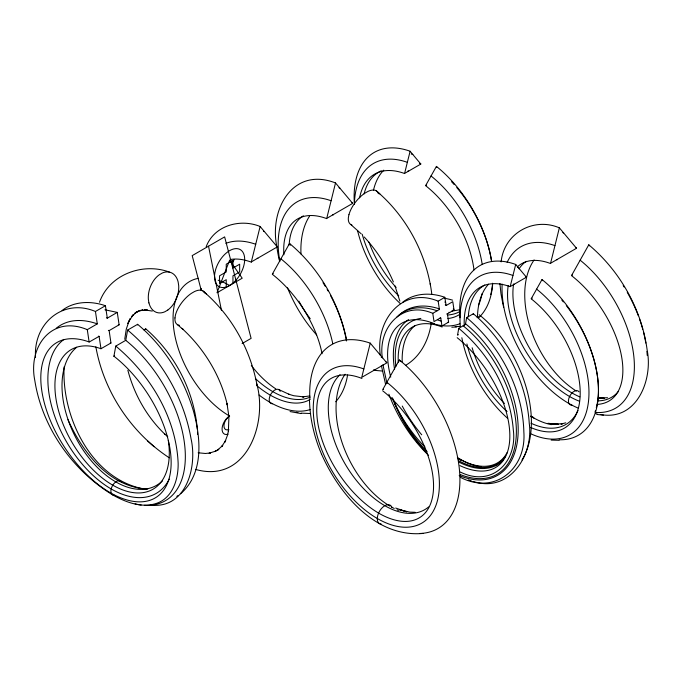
<?xml version="1.0" encoding="UTF-8"?>
<svg xmlns="http://www.w3.org/2000/svg" width="682" height="682" viewBox="0 0 682 682"><rect width="100%" height="100%" fill="white"/><g stroke="black" fill="none" stroke-linecap="round" stroke-linejoin="round"><path stroke-width="1.02" d="M35.541 357.394C33.179 323.549 63.051 297.744 95.446 311.486L105.429 305.724L107.304 318.144L117.27 312.399L119.12 324.811L109.137 330.608L108.361 330.361M64.134 366.839C61.397 417.162 91.823 480.529 145.829 489.292M124.729 339.295L126.281 329.116L129.009 321.179L127.892 323.498L130.262 318.579L129.103 320.992L133.544 314.385L131.728 316.542L137.133 311.589L134.857 313.268L138.932 310.915L136.272 312.075L143.067 309.96L139.998 310.515L147.551 310.088L144.379 309.85L152.282 311.077M228.368 431.629L228.922 416.728L226.987 403.394L227.277 404.784C220.55 375.484 204.089 348.673 181.992 328.426L183.262 329.568L177.567 324.785M174.942 317.965L175.504 314.82A21.151 9.727 -51.5 0 1 191.395 293.354L194.43 291.589A21.151 9.727 -51.5 0 1 204.626 292.851M431.212 323.618C428.671 340.062 420.462 356.686 405.688 365.296M347.59 374.989C345.996 384.699 342.415 394.392 335.715 401.766M137.5 324.947L137.619 324.308C164.532 346.891 183.825 378.109 193.628 411.723C200.977 438.517 203.867 473.828 180.542 493.794M473.18 314.581L473.334 313.746C505.353 340.915 526.598 381.391 529.258 423.42C533.742 455.619 508.985 493.512 473.001 481.373M478.636 317.565L478.79 316.712L477.127 317.676M145.616 329.474L145.735 328.835C174.933 353.984 194.038 390.965 197.345 429.379M473.334 313.746L466.659 317.607L465.405 324.47L458.756 328.332L457.537 335.169L458.364 334.692M137.619 324.308L127.628 330.062L125.752 340.327L115.77 346.098L113.894 356.362L114.516 356.004M501.134 261.871C503.87 233.449 533.58 216.706 559.359 227.839L576.52 248.265L550.57 263.269L559.359 227.839M228.683 429.779L227.566 434.997L224.881 442.132L225.682 440.461L221.65 446.676L222.758 445.355L217.558 450.154L218.794 449.242L214.719 451.595L216.058 451.007L209.11 453.206L210.508 452.95L205.393 453.479L198.164 452.788M348.911 214.702L348.34 217.848A21.151 9.727 -51.5 0 0 351.895 224.992M260.123 226.484L277.293 246.91L251.334 261.914L260.123 226.484C240.311 218.325 214.233 225.401 206.194 246.662M407.342 162.333L410.121 151.285L420.828 164.055L404.614 173.407L407.342 162.333A91.209 52.915 60.3 0 0 354.418 204.268M515.703 264.437L510.196 286.559L526.419 277.207L515.703 264.437A97.995 56.376 59.8 0 0 460.009 317.744M335.518 182.955L326.729 218.385L352.688 203.381L335.518 182.955C293.064 166.357 269.143 209.101 276.798 246.398M370.249 343.148L361.741 377.376L386.839 362.884L370.249 343.148A106.128 61.269 60 0 0 309.884 399.175M99.529 302.228C109.256 274.445 142.947 262.152 169.588 272.161M542.582 280.66L541.968 279.603L531.244 298.716L532.258 298.136M346.618 340.045C339.125 302.765 318.792 267.864 289.535 243.465L272.374 274.062L273.184 273.601M400.189 361.366L399.379 359.968L382.79 389.524L383.574 389.081M600.322 414.486C636.783 421.45 653.058 379.831 647.184 350.25C641.762 309.56 620.177 271.163 588.771 244.812L571.61 275.417L572.42 274.948M402.482 302.433C414.23 292.723 430.99 292.365 444.843 297.301L446.105 305.536L452.78 301.691L454.033 309.969L447.392 313.839L448.62 322.126L441.962 325.996L440.7 317.761L434.025 321.597L432.772 313.328C402.371 300.182 378.007 327.471 382.287 357.479M62.036 310.532C74.27 300.933 91.26 300.813 105.429 305.724M167.823 310.054L164.763 311.819A21.151 14.271 -70.3 0 1 148.94 302.868M176.783 496.36L178.062 495.558M380.3 355.134C375.296 320.864 401.962 286.082 438.176 301.163L444.843 297.301M115.77 346.098C150.407 374.895 176.186 417.589 178.147 463.248C178.411 478.312 173.399 496.24 158.335 502.694C142.905 508.925 125.889 502.429 112.274 494.672C72.096 469.966 42.139 427.307 34.808 380.496C27.894 346.661 51.551 314.632 87.287 329.653L97.279 323.882L95.446 311.486M432.772 313.328L439.404 309.466L438.176 301.163M109.137 330.608L110.961 342.986L100.979 348.732A80.928 46.206 59.5 0 0 55.225 392.636A80.928 46.206 59.5 0 0 112.76 485.166A80.928 46.214 59.5 0 0 168.292 440.384M242.101 343.575L251.112 338.366L224.634 236.893L192.196 255.622L201.284 290.472M143.868 329.909L145.735 328.835M426.668 184.984L425.653 185.564L436.386 166.451L436.992 167.499M460.145 309.662L451.714 311.188M565.728 422.823L561.03 424.093L562.352 423.795L551.977 424.11L558.567 424.375L548.047 423.283M309.807 395.935L302.518 396.898L303.874 396.89L293.831 395.748L288.597 394.205L289.628 394.571L278.836 389.567M607.509 397.7L598.856 398.109L604.278 398.288L598.216 398.049M422.968 533.435C375.279 537.731 339.099 493.708 321.614 454.297M451.816 327.232L456.556 326.976M559.104 440.291L551.141 440.086M310.66 413.531L301.086 413.139M147.73 489.062C109.342 487.425 82.3 452.013 67.97 419.626M382.662 371.059L373.634 370.275M415.159 512.301L409.771 512.114L399.302 509.684L406.625 511.798L395.688 508.039M150.517 505.115C186.501 509.19 197.413 466.556 191.045 438.79C183.705 396.643 160.406 357.462 127.628 330.062M596.989 414.503L603.417 415.116M104.943 309.798L117.27 312.399M301.001 413.565L290.072 411.57M595.608 413.633L597.142 413.957M296.372 412.286L297.915 412.601M195.402 469.369C246.321 484.007 267.898 423.667 256.773 383.847M471.433 480.946L468.278 479.958M118.336 324.555L119.12 324.811M106.418 317.846L107.304 318.144M460.316 472.029C492.02 487.818 517.561 461.936 513.29 429.651C510.119 390.36 488.798 353.404 458.756 328.332M460.742 477.519C495.277 495.226 526.453 468.594 523.861 432.098C522.77 388.118 499.957 345.808 466.659 317.607M169.255 457.793C131.225 432.848 103.809 391.63 95.847 346.814M350.966 224.668L361.187 233.824M376.097 190.67C406.787 216.484 426.855 254.42 431.808 294.138M202.69 290.788C231.028 314.555 250.175 348.715 257.003 384.963M167.729 436.693L164.72 434.084L165.223 434.536C147.031 417.222 134.209 394.537 127.866 370.292M377.513 191.898L379.848 193.927M204.106 292.007L206.441 294.044M147.534 440.896L154.106 446.744M428.552 455.354C410.956 438.296 397.478 417.111 388.868 394.196M424.877 446.949C410.948 432.703 399.763 415.781 392.005 397.427M364.222 236.986C376.396 250.158 386.31 265.417 393.361 281.922M588.771 244.812L589.325 245.784M289.535 243.465L290.089 244.437M290.225 244.676L290.506 245.162M321.452 453.922C314.172 436.838 309.875 418.45 309.475 399.857M394.989 285.92L399.857 301.12M387.009 383.574L382.926 364.717M385.637 384.554L381.349 365.441M503.137 305.025L503.674 307.215M502.966 304.291L501.031 294.138M278.964 258.683L279.296 260.14M278.802 257.949L278.06 254.309M430.18 283.729L430.41 284.846M208.53 246.193L221.462 310.395M148.898 302.936L148.335 299.125A21.151 14.271 -70.3 0 1 159.256 274.786L162.282 273.03A21.151 14.271 -70.3 0 1 178.138 281.922L178.71 285.724A21.151 14.271 -70.3 0 1 167.815 310.003M277.915 253.585L277.301 249.979M100.979 348.732L99.103 336.354L89.137 342.066L87.287 329.653M500.929 293.422L499.915 283.516M276.883 247.106L277.19 249.254M201.224 288.495L201.488 290.634M197.499 432.192L197.567 434.281M232.954 283.559L232.954 275.818L239.663 271.939L239.663 264.198L232.954 268.069L232.954 260.328L226.245 264.198L226.245 271.939L219.544 275.818L219.544 283.559L226.245 279.688L226.245 287.429M228.794 429.541A7.996 4.621 -60 0 1 223.96 425.398A7.996 4.621 -60 0 1 229.604 416.08A79.965 46.171 60 0 1 175.453 338.34A79.965 46.171 60 0 1 198.402 278.316M218.112 280.225A79.965 46.171 60 0 1 229.604 285.494M228.001 434.221A10.665 6.155 -60 0 1 222.102 428.185A10.665 6.155 -60 0 1 229.604 416.08M289.151 245A80.306 44.39 58 0 1 303.396 215.819M332.628 214.694A80.306 44.39 58 0 1 333.276 214.932M300.984 253.985A82.454 51.201 64 0 1 309.509 216.211M351.972 202.75A82.454 51.201 64 0 1 352.645 202.972M310.242 318.758A81.593 43.486 56.5 0 1 298.887 301.137M283.9 254.778A81.593 43.486 56.5 0 1 326.78 218.649M316.644 334.913A93.562 53.443 59.5 0 1 287.514 287.795M279.842 261.368A93.562 53.443 59.5 0 1 331.111 200.747M338.971 187.755A99.683 57.97 60.4 0 1 339.824 188.044M378.416 193.722A21.151 9.727 -51.5 0 0 367.837 191.489L364.776 193.245A21.151 9.727 -51.5 0 0 348.954 214.677M255.375 378.57A80.306 44.39 58 0 0 272.578 391.519A80.306 44.424 58 0 0 310.122 397.086M257.233 258.222A80.306 44.39 58 0 1 257.881 258.461M275.733 388.825A82.454 51.201 64 0 1 251.343 365.535M231.974 263.397A82.454 51.201 64 0 1 234.114 259.74M276.585 246.279A82.454 51.201 64 0 1 277.259 246.5M256.475 385.373A81.593 43.486 56.5 0 0 270.345 395.176A81.593 43.546 56.4 0 0 310.02 399.482M230.286 259.518A81.593 43.486 56.5 0 1 251.394 262.178M259.049 395.023A93.562 53.443 59.5 0 0 269.646 402.124A93.562 53.452 59.5 0 0 310.438 409.49M225.887 243.363A93.562 53.443 59.5 0 1 255.716 244.275M263.576 231.283A99.683 57.97 60.4 0 1 264.428 231.573M272.399 403.795A7.996 4.621 -60 0 1 271.104 393.753A7.996 4.621 -60 0 1 280.208 391.349M280.924 258.845A93.562 53.452 59.5 0 1 332.765 343.626M272.348 274.317A81.593 43.546 56.4 0 1 322.075 353.728M323.021 282.715A99.683 57.97 60.4 0 1 325.348 286.414M327.147 289.424A99.683 57.97 60.4 0 1 328.016 290.941M330.54 295.536A99.683 57.97 60.4 0 1 346.456 340.983M179.485 325.331A21.151 9.727 -51.5 0 1 174.984 317.906M56.231 328.281A102.095 57.663 59 0 1 97.279 323.873M89.112 341.946A92.002 49.419 56.8 0 0 41.738 390.343A92.002 49.419 56.8 0 0 111.004 493.129A92.002 49.479 56.8 0 0 171.131 464.101A92.002 49.479 56.8 0 0 113.92 356.2M169.272 479.105A89.828 51.985 60.1 0 1 76.785 457.332A89.828 51.985 60.1 0 1 63.98 339.414M98.455 336.158A89.828 51.985 60.1 0 1 99.231 336.422M76.665 347.283A80.075 48.55 62.6 0 0 66.239 413.931A80.075 48.55 62.6 0 0 115.531 481.739A80.075 48.507 62.6 0 0 162.589 480.759M110.314 342.841A80.075 48.55 62.6 0 1 110.978 343.063M114.175 495.2A7.996 4.621 -60 0 1 112.325 485.925A7.996 4.621 -60 0 1 121.422 481.824M125.752 340.327A102.095 57.68 58.9 0 1 184.669 444.996A102.095 57.68 58.9 0 1 144.362 505.311M141.191 505.012A102.095 57.68 58.9 0 1 135.07 503.887M459.702 326.346A97.995 56.376 59.8 0 1 455.15 326.635M436.395 166.391A97.995 56.376 59.8 0 1 491.569 261.266M492.634 284.385A97.995 56.376 59.8 0 1 478.96 317.445M459.412 314.615A82.147 46.163 58.7 0 1 447.912 318.537M425.636 185.683A82.147 46.163 58.7 0 1 473.99 269.91M459.839 323.771A91.209 52.915 60.3 0 1 430.862 322.927M400.377 303.652A91.209 52.915 60.3 0 1 357.504 230.388M431.007 175.965A91.209 52.915 60.3 0 1 482.14 264.036M482.055 293.754A91.209 52.915 60.3 0 1 478.44 305.331M411.263 153.996A94.713 54.142 59.5 0 1 412.823 154.533M451.595 181.753A94.713 54.142 59.5 0 1 454.203 184.6M456.761 187.55A94.713 54.142 59.5 0 1 491.56 261.044M492.592 283.226A94.713 54.142 59.5 0 1 490.733 294.573M459.429 311.793A80.664 46.188 59.6 0 1 447.742 314.999M396.14 287.454A80.664 46.188 59.6 0 1 368.996 242.136M364.137 193.85A80.664 46.188 59.6 0 1 381.315 170.79M408.015 170.918A80.664 46.188 59.6 0 1 408.671 171.156M373.514 190.099A81.678 48.772 61.7 0 1 383.761 170.168M419.473 163.407A81.678 48.772 61.7 0 1 420.803 163.859M354.29 202.639A97.995 56.376 59.8 0 1 410.104 151.216M398.774 295.877A82.147 46.146 58.7 0 1 362.219 234.276M359.619 197.848A82.147 46.146 58.7 0 1 404.631 173.535M453.206 309.091A89.998 54.398 62.4 0 1 453.956 309.33M448.944 312.279A88.694 51.21 60 0 1 449.677 312.535M444.417 298.29A96.682 59.573 63.6 0 1 452.609 300.182M445.235 304.888A97.424 57.527 61.2 0 1 446.054 305.161M444.766 302.024A99.112 58.942 61.5 0 1 445.61 302.305M426.702 452.712A94.269 55.711 61.2 0 1 394.349 402.832M398.68 315.553A94.269 55.711 61.2 0 1 439.327 308.878M427.077 451.518A93.545 54.006 60 0 1 392.985 398.859M396.958 316.908A93.545 54.006 60 0 1 437.128 310.779M421.723 434.801A85.915 45.327 56 0 1 402.252 406.046M390.752 377.155A85.915 45.327 56 0 1 434.451 323.754M394.58 369.422A84.926 47.578 58.6 0 1 408.637 319.594M440.061 318.025A84.926 47.578 58.6 0 1 440.785 318.281M398.279 362.159A80.203 43.46 57.1 0 1 442.149 327.01M505.498 456.326A83.136 46.188 58.2 0 1 458.415 460.614M395.875 366.302A83.136 46.188 58.2 0 1 420.862 318.409M437.784 320.029A83.136 46.188 58.2 0 1 441.263 321.188M457.358 457.52A81.329 46.419 59.4 0 0 460.111 459.191A81.329 46.419 59.4 0 0 481.535 466.855M402.21 362.091A81.329 46.419 59.4 0 1 415.219 325.391M448.006 322.126A81.329 46.419 59.4 0 1 448.662 322.356M446.727 313.967A88.072 49.65 58.9 0 1 447.46 314.232M457.954 458.858A7.996 4.621 -60 0 1 461.006 460.623M496.726 465.243A81.329 46.419 59.4 0 1 495.584 465.644M479.216 314.777A96.682 59.581 63.6 0 1 521.986 459.966M465.542 323.788A94.269 55.719 61.2 0 1 518.124 433.471A94.269 55.719 61.2 0 1 459.182 475.55M463.129 325.783A93.545 54.006 60 0 1 516.351 433.044A93.545 54.006 60 0 1 460.367 474.587M457.17 337.675A85.915 45.319 56 0 1 509.821 434.434A85.915 45.319 56 0 1 459.983 465.636M507.161 452.524A80.203 43.452 57.1 0 1 458.884 458.713M503.06 460.41A84.926 47.578 58.6 0 1 458.807 462.046M389.925 506.104A82.65 50.724 63.3 0 1 345.109 374.23M386.106 362.031A82.65 50.724 63.3 0 1 386.771 362.253M428.654 506.931A79.947 46.163 60 0 1 349.687 471.271A79.947 46.163 60 0 1 340.079 374.665M373.642 369.959A79.947 46.163 60 0 1 374.299 370.198M381.247 357.308A89.137 52.343 60.9 0 1 382.696 357.803M361.946 378.45A82.65 44.509 56.9 0 0 317.309 419.464A82.65 44.509 56.9 0 0 378.186 512.855A82.65 44.509 56.9 0 0 433.513 488.338A82.65 44.509 56.9 0 0 382.628 390.735M386.89 382.312A89.137 50.562 59.1 0 1 429.404 516.743A89.137 50.562 59.1 0 1 324.291 455.798A89.137 50.562 59.1 0 1 363.873 368.962M381.349 524.134A10.665 6.155 -60 0 1 379.755 510.861A10.665 6.155 -60 0 1 391.826 507.144M398.544 510.409A82.65 50.724 63.3 0 1 397.112 509.804M394.239 508.457A82.65 50.724 63.3 0 1 391.366 506.939M399.379 359.977A106.128 61.269 60 0 1 459.139 467.059A106.128 61.269 60 0 1 419.703 533.486M541.985 279.543A97.995 56.376 59.8 0 1 597.892 379.993A97.995 56.376 59.8 0 1 559.18 439.771M531.227 298.835A82.147 46.163 58.7 0 1 580.203 393.267A82.147 46.163 58.7 0 1 530.741 427.503M536.598 289.117A91.209 52.915 60.3 0 1 588.898 396.182A91.209 52.915 60.3 0 1 530.349 433.582M507.442 418.143A91.209 52.915 60.3 0 1 461.85 337.726M460.307 326.397A91.209 52.915 60.3 0 1 512.941 275.468M530.954 416.685A7.996 4.621 -60 0 1 533.989 418.296M551.363 424.656A81.678 48.737 61.8 0 1 530.639 416.063M477.468 316.644A81.678 48.737 61.8 0 1 488.508 284.198M525.737 276.764A81.678 48.737 61.8 0 1 526.402 276.994M517.629 267.412A94.713 54.142 59.5 0 1 518.414 267.685M561.84 300.106A94.713 54.142 59.5 0 1 563.349 301.904M566.316 305.596A94.713 54.142 59.5 0 1 596.315 407.725M595.454 410.7A94.713 54.142 59.5 0 1 594.977 412.133M578.012 410.453A80.664 46.188 59.6 0 1 531.014 423.215M504.433 403.488A80.664 46.188 59.6 0 1 472.157 347.777M468.287 316.798A80.664 46.188 59.6 0 1 484.808 284.999M513.597 284.07A80.664 46.188 59.6 0 1 514.254 284.309M507.05 411.561A82.147 46.146 58.7 0 1 466.906 343.958M464.246 325.689A82.147 46.146 58.7 0 1 510.221 286.687M571.576 275.673A81.593 43.546 56.4 0 1 621.234 354.7A81.593 43.546 56.4 0 1 597.142 404.409M579.129 401.11A81.593 43.546 56.4 0 1 569.572 396.523A81.593 43.486 56.5 0 1 508.243 285.579M580.152 260.192A93.562 53.452 59.5 0 1 633.885 356.925A93.562 53.452 59.5 0 1 595.642 412.448M577.961 408.007A93.562 53.452 59.5 0 1 568.882 403.471A93.562 53.443 59.5 0 1 502.14 284.121M571.985 405.117A7.996 4.621 -60 0 1 569.837 395.961A7.996 4.621 -60 0 1 579.035 391.852M507.118 262.4A93.562 53.443 59.5 0 1 554.952 245.622M517.629 266.602A81.593 43.486 56.5 0 1 550.621 263.533M618.386 391.451A80.306 44.424 58 0 1 597.747 400.854M579.785 396.873A80.306 44.424 58 0 1 571.814 392.866A80.306 44.39 58 0 1 513.555 284.317M519.062 268.844A80.306 44.39 58 0 1 526.282 261.317M556.469 259.578A80.306 44.39 58 0 1 557.117 259.816M623.195 285.536A99.683 57.97 60.4 0 1 624.124 287.02M627.252 292.288A99.683 57.97 60.4 0 1 638.318 315.732M639.477 318.903A99.683 57.97 60.4 0 1 642.734 329.193M643.561 332.33A99.683 57.97 60.4 0 1 645.811 343.037M646.903 351.349A99.683 57.97 60.4 0 1 647.209 355.39M576.384 391.093A82.454 51.201 64 0 1 534.117 259.953M575.813 247.634A82.454 51.201 64 0 1 576.486 247.856M562.803 232.63A99.683 57.97 60.4 0 1 563.664 232.929M229.604 260.285L216.995 292.774L242.204 278.213L229.604 260.285M233.5 282.646A21.321 12.31 -60 0 0 240.26 249.612A21.321 12.31 -60 0 0 215.035 271.982A21.321 12.31 -60 0 0 233.5 282.646"/></g></svg>
